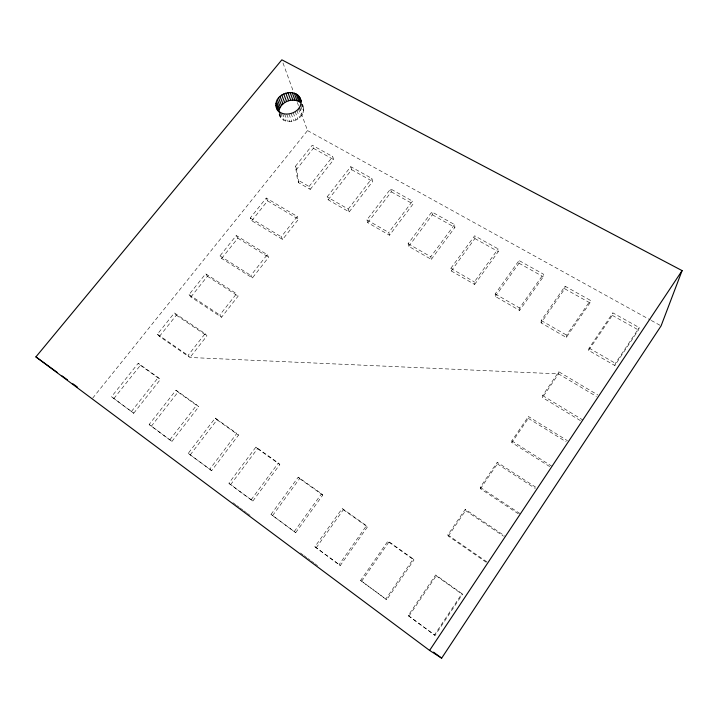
<?xml version="1.0" encoding="UTF-8"?>
<svg xmlns="http://www.w3.org/2000/svg" width="718" height="718" viewBox="0 0 718 718"><rect width="100%" height="100%" fill="white"/><g stroke="black" fill="none" stroke-linecap="round" stroke-linejoin="round"><path stroke-width="0.54" stroke-dasharray="3.59 2.69" d="M495.321 296.426L518.997 263.21L519.015 260.535L543.427 274.159L543.266 276.771L519.59 310.454L495.321 296.426L495.196 293.931L519.015 260.535M519.59 310.454L519.608 308.022L543.427 274.159M549.71 466.592L511.853 442.575L528.322 418.352L528.403 416.503L567.462 440.699M279.069 114.315C283.879 129.348 309.988 118.282 302.368 104.272M541.085 322.885L541.237 320.506L565.057 286.222L590.411 300.366L589.963 302.87L566.278 337.451L541.085 322.885L564.761 288.789L565.057 286.222M580.332 420.569L542.476 397.539L542.637 395.573L558.81 371.789L597.87 394.99M558.81 371.789L558.541 373.899L542.476 397.539M566.278 337.451L566.592 335.144L590.411 300.366M588.616 350.366L589.074 348.122L612.885 312.904L639.235 327.596L638.464 329.984L614.805 365.507L588.616 350.366L612.292 315.346L612.885 312.904M614.805 365.507L615.434 363.335L639.235 327.596M435.054 635.43L434.489 634.945L461.988 593.669L435.664 574.947L408.201 615.559L435.054 635.43L462.356 594.432L461.988 593.669M408.928 616.17L436.203 575.818L435.664 574.947M486.194 562.248L448.292 536.05L447.844 534.928L465.273 509.304L505.257 536.292M518.36 513.819L480.468 488.725L480.234 487.307L497.233 462.32L536.31 487.585M511.853 442.575L511.826 440.87L528.403 416.503M448.292 536.05L465.605 510.588L465.273 509.304M480.468 488.725L497.35 463.9L497.233 462.32M386.688 599.763L385.808 599.045L413.245 558.999L387.989 541.031L360.598 580.449L386.688 599.763L413.936 559.968L413.245 558.999M361.621 581.284L388.833 542.108L387.989 541.031M340.269 565.542L339.111 564.608L366.476 525.711L342.217 508.461L314.906 546.757L340.269 565.542L367.445 526.886L366.476 525.711M316.207 547.789L343.339 509.726L342.217 508.461M295.699 532.666L322.777 495.097L321.538 493.742L298.23 477.156L271.018 514.393L295.699 532.666L271.018 514.393M474.616 284.454L498.283 251.632L498.175 248.913L474.643 235.791L450.85 268.344L451.245 270.937L474.616 284.454L474.365 281.914L498.175 248.913M294.272 531.544L321.538 493.742M272.571 515.614L299.603 478.601L298.23 477.156M451.245 270.937L474.894 238.555L474.643 235.791M252.853 501.065L279.832 464.528L278.351 463.011L255.922 447.054L228.818 483.277L252.853 501.065L228.818 483.277M431.285 259.395L454.916 227.391L454.557 224.581L431.868 211.927L408.111 243.671L408.748 246.364L431.285 259.395L430.782 256.757L454.557 224.581M251.183 499.773L278.351 463.011M230.613 484.668L257.529 448.651L255.922 447.054M408.748 246.364L432.353 214.781L431.868 211.927M188.224 453.345L209.746 469.213L236.796 433.448L215.212 418.082L188.224 453.345L211.639 470.676L238.502 435.117L236.796 433.448M389.497 235.235L388.752 232.497L412.491 201.121L390.592 188.906L366.889 219.879L367.751 222.661L389.497 235.235L413.083 204.011L412.491 201.121M190.234 454.889L217.033 419.833L215.212 418.082M367.751 222.661L391.31 191.841L390.592 188.906M171.961 441.417L198.707 406.783L196.786 404.979L175.991 390.188L149.147 424.517L171.961 441.417L149.147 424.517M349.172 211.918L372.705 181.448L371.888 178.468L350.752 166.684L327.112 196.911L328.171 199.783L349.172 211.918L348.212 209.1L327.112 196.911M169.87 439.802L196.786 404.979M348.212 209.1L371.888 178.468M151.345 426.214L178.019 392.064L175.991 390.188M328.171 199.783L351.676 169.69L350.752 166.684M205.124 333.69L206.937 335.862L189.965 357.483L188.035 355.428L205.124 333.69L174.384 312.94L157.368 334.238L159.441 336.392L189.965 357.483L558.541 373.899L596.407 396.417M221.53 317.266L219.816 315.005L236.518 293.752L205.671 273.8L189.022 294.631L190.898 296.983L221.53 317.266L238.134 296.13L236.518 293.752M252.413 277.947L250.887 275.47L267.222 254.684L236.276 235.513L219.986 255.886L221.665 258.435L252.413 277.947L268.649 257.259L267.222 254.684M282.614 239.471L281.276 236.805L297.261 216.477L266.225 198.042L250.286 217.985L251.776 220.713L282.614 239.471L298.5 219.241L297.261 216.477M133.745 413.227L160.347 379.49L158.238 377.551L138.197 363.29L111.487 396.749L133.745 413.227L111.487 396.749M310.23 189.408L333.699 159.647L332.685 156.605L312.258 145.215L295.466 166.253L297.512 179.832L298.724 182.749L310.23 189.408L309.072 186.509L297.512 179.832M131.457 411.477L158.238 377.551M309.072 186.509L332.685 156.605M113.875 398.571L140.405 365.291L138.197 363.29M298.724 182.749L296.687 169.233L313.38 148.285L312.258 145.215M159.441 336.392L176.35 315.202L174.384 312.94M190.898 296.983L207.439 276.259L205.671 273.8M221.665 258.435L237.855 238.161L236.276 235.513M251.776 220.713L267.617 200.869L266.225 198.042M92.667 398.158L307.537 130.577L298.85 106.65M307.537 130.577L650.311 319.932M651.289 320.47L661.09 325.882M313.38 148.285L333.699 159.647M351.676 169.69L372.705 181.448M391.31 191.841L413.083 204.011M432.353 214.781L454.916 227.391M474.894 238.555L498.283 251.632M518.997 263.21L543.266 276.771M564.761 288.789L589.963 302.87M612.292 315.346L638.464 329.984M366.889 219.879L388.752 232.497M408.111 243.671L430.782 256.757M450.85 268.344L474.365 281.914M495.196 293.931L519.608 308.022M541.237 320.506L566.592 335.144M589.074 348.122L615.434 363.335M267.617 200.869L298.5 219.241M250.286 217.985L281.276 236.805M542.637 395.573L582.657 419.877M237.855 238.161L268.649 257.259M528.322 418.352L566.188 441.839M219.986 255.886L250.887 275.47M511.826 440.87L551.837 466.233M207.439 276.259L238.134 296.13M497.35 463.9L535.251 488.428M189.022 294.631L219.816 315.005M480.234 487.307L520.236 513.765M176.35 315.202L206.937 335.862M465.605 510.588L503.48 536.175M157.368 334.238L188.035 355.428M447.844 534.928L487.809 562.535M140.405 365.291L160.347 379.49M178.019 392.064L198.707 406.783M217.033 419.833L238.502 435.117M257.529 448.651L279.832 464.528M299.603 478.601L322.777 495.097M343.339 509.726L367.445 526.886M388.833 542.108L413.936 559.968M436.203 575.818L462.356 594.432M314.906 546.757L339.111 564.608M360.598 580.449L385.808 599.045M408.201 615.559L434.489 634.945M232.973 502.699L235.675 504.709M236.572 505.373L239.274 507.384M240.171 508.057L242.872 510.067M243.77 510.74L246.471 512.751M247.369 513.415L250.07 515.425M300.438 552.959L303.131 554.969M304.037 555.633L306.73 557.644M307.627 558.317L310.329 560.327M311.226 561L313.928 563.011M314.825 563.675L317.527 565.694M209.746 469.213L211.639 470.676M301.722 103.877L303.373 107.099M295.466 166.253L296.687 169.233M279.311 114.009L280.792 117.707M279.885 113.498L282.093 119.035M280.747 112.744L283.682 120.121M282.587 113.543L285.495 120.92M284.606 114.036L287.496 121.414M286.742 114.207L289.605 121.584M288.941 114.036L291.777 121.423M291.113 113.543L293.922 120.938M293.213 112.735L295.995 120.139M295.161 111.64L297.925 119.053M279.176 114.467L279.814 116.163M296.911 110.294L299.648 117.716M298.392 108.732L301.111 116.172M299.577 107.009L302.278 114.467M282.991 62.951L293.186 91.042M297.342 102.486L298.473 105.609M300.752 106.102L303.104 112.645M302.323 105.151L303.66 108.903M300.887 103.275L303.57 110.778"/><path stroke-width="1.08" d="M275.936 105.214C275.272 91.886 299.11 86.977 300.986 101.391C301.793 114.835 277.66 119.78 275.936 105.214L278.539 111.721M297.692 94.991L300.402 102.557C293.079 96.858 280.675 101.687 279.024 110.796L276.053 103.329M682.1 270.614L661.09 325.882L441.651 658.173L429.597 650.436L35.9 356.9L281.851 59.827L682.1 270.614L429.597 650.436M35.9 356.9L57.521 372.615M62.026 375.891L67.438 379.822M72.841 383.753L77.347 387.02M433.555 652.141L441.651 658.173M276.197 107.036L277.579 110.608M279.14 111.649L279.885 113.498M276.538 101.453L279.508 108.93M277.39 99.631L280.343 107.126M278.566 97.926L281.51 105.438M280.047 96.392L282.964 103.913M281.779 95.054L284.678 102.593M283.709 93.977L286.59 101.525M285.791 93.169L288.636 100.735M287.945 92.676L290.763 100.251M290.117 92.505L292.908 100.089M292.235 92.658L295.008 100.242M294.245 93.143L297.001 100.717M296.085 93.923L298.814 101.498M299.02 96.32L301.048 101.983M300.034 97.854L301.363 101.453"/></g></svg>
